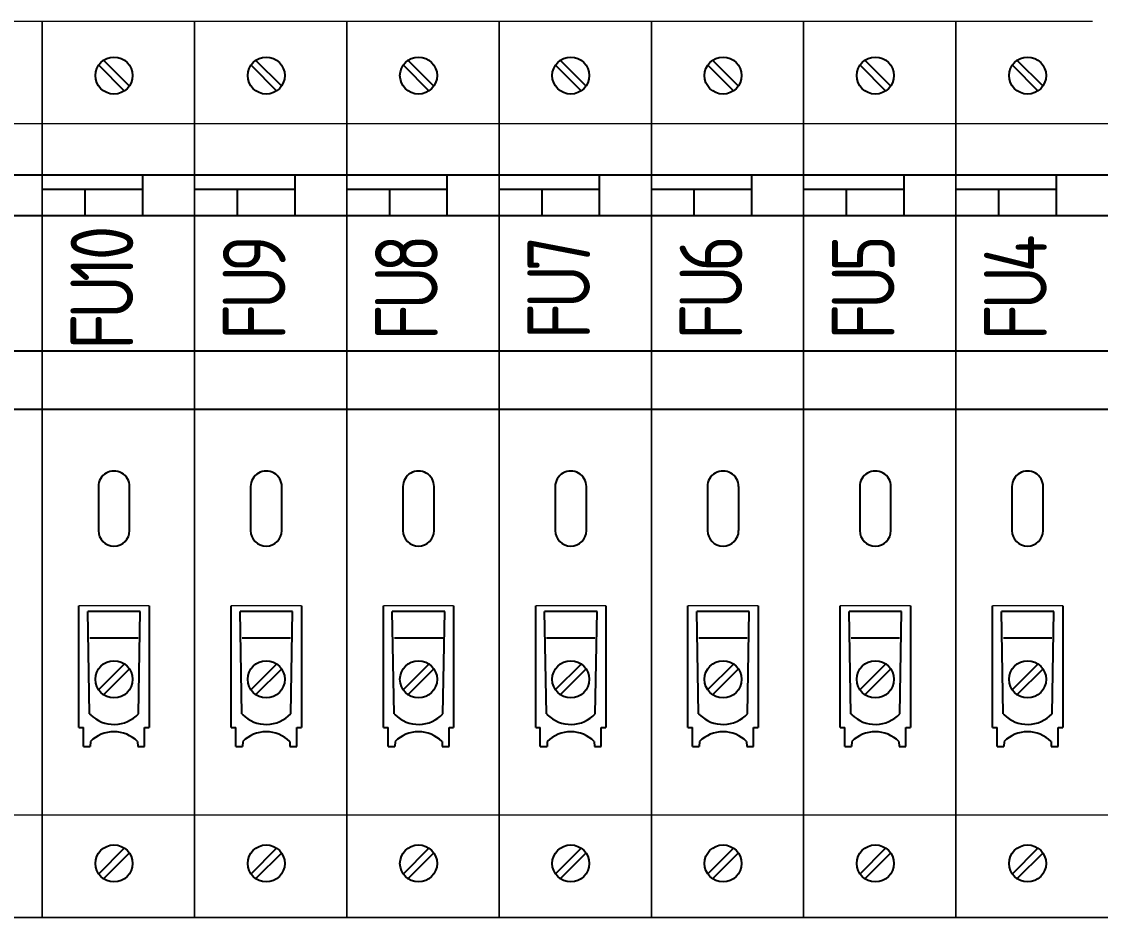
# Model space of a CAD drawing. Header units: millimetres. Extents: x 3520 to 8864, y 403 to 1747.
# Drawn here: x 7359.4 to 7419.6, y 1006.2 to 1056.2 of the extents above; entities that cross this region are included whole.
import ezdxf

# ---------------------------------------------------------------- set-up
doc = ezdxf.new("R2010")
doc.units = ezdxf.units.MM
doc.layers.add('1', color=1, linetype='Continuous')
doc.layers.add('Стерка', color=7, linetype='Continuous', lineweight=15)
doc.styles.add('ГОСТ В', font='GOST_0.TTF', dxfattribs={"height": 3.5})

msp = doc.modelspace()

# ---------------------------------------------------------------- linework, layer by layer
at = {"color": 7}
for p, q in [((7360.565, 1047.659, 1518.358), (7352.065, 1047.659, 1518.358)), ((7369.065, 1047.659, 1518.358), (7360.565, 1047.659, 1518.358)), ((7377.565, 1047.659, 1518.358), (7369.065, 1047.659, 1518.358)), ((7386.065, 1047.659, 1518.358), (7377.565, 1047.659, 1518.358)), ((7394.565, 1047.659, 1518.358), (7386.065, 1047.659, 1518.358)), ((7403.065, 1047.659, 1518.358), (7394.565, 1047.659, 1518.358)), ((7411.565, 1047.659, 1518.358), (7403.065, 1047.659, 1518.358)), ((7420.065, 1047.659, 1518.358), (7411.565, 1047.659, 1518.358)), ((7363.201, 1017.608, 1518.358), (7363.1, 1023.31, 1518.358)), ((7365.93, 1017.608, 1518.358), (7366.031, 1023.31, 1518.358)), ((7371.701, 1017.608, 1518.358), (7371.6, 1023.31, 1518.358)), ((7374.43, 1017.608, 1518.358), (7374.531, 1023.31, 1518.358)), ((7380.201, 1017.608, 1518.358), (7380.1, 1023.31, 1518.358)), ((7382.93, 1017.608, 1518.358), (7383.031, 1023.31, 1518.358)), ((7388.701, 1017.608, 1518.358), (7388.6, 1023.31, 1518.358)), ((7391.43, 1017.608, 1518.358), (7391.531, 1023.31, 1518.358)), ((7397.201, 1017.608, 1518.358), (7397.1, 1023.31, 1518.358)), ((7399.93, 1017.608, 1518.358), (7400.031, 1023.31, 1518.358)), ((7405.701, 1017.608, 1518.358), (7405.6, 1023.31, 1518.358)), ((7408.43, 1017.608, 1518.358), (7408.531, 1023.31, 1518.358)), ((7414.201, 1017.608, 1518.358), (7414.1, 1023.31, 1518.358)), ((7416.93, 1017.608, 1518.358), (7417.031, 1023.31, 1518.358)), ((7362.864, 1015.769, 1518.358), (7363.241, 1015.769, 1518.358)), ((7365.89, 1015.769, 1518.358), (7366.267, 1015.769, 1518.358)), ((7371.364, 1015.769, 1518.358), (7371.741, 1015.769, 1518.358)), ((7374.39, 1015.769, 1518.358), (7374.767, 1015.769, 1518.358)), ((7379.864, 1015.769, 1518.358), (7380.241, 1015.769, 1518.358)), ((7382.89, 1015.769, 1518.358), (7383.267, 1015.769, 1518.358)), ((7388.364, 1015.769, 1518.358), (7388.741, 1015.769, 1518.358)), ((7391.39, 1015.769, 1518.358), (7391.767, 1015.769, 1518.358)), ((7396.864, 1015.769, 1518.358), (7397.241, 1015.769, 1518.358)), ((7399.89, 1015.769, 1518.358), (7400.267, 1015.769, 1518.358)), ((7405.364, 1015.769, 1518.358), (7405.741, 1015.769, 1518.358)), ((7408.39, 1015.769, 1518.358), (7408.767, 1015.769, 1518.358)), ((7413.864, 1015.769, 1518.358), (7414.241, 1015.769, 1518.358)), ((7416.89, 1015.769, 1518.358), (7417.267, 1015.769, 1518.358))]:
    msp.add_line(p, q, dxfattribs=at)
for centre in [(7364.565, 1014.748, 1518.358), (7373.065, 1014.748, 1518.358), (7381.565, 1014.748, 1518.358), (7390.065, 1014.748, 1518.358), (7398.565, 1014.748, 1518.358), (7407.065, 1014.748, 1518.358), (7415.565, 1014.748, 1518.358)]:
    msp.add_arc(centre, 1.851, 44.85319, 135.14672, dxfattribs=at)
at = {"layer": '1', "color": 7}
for p, q in [((7365.41, 1052.647, 1518.358), (7363.99, 1054.068, 1518.358)), ((7373.91, 1052.647, 1518.358), (7372.49, 1054.068, 1518.358)), ((7382.41, 1052.647, 1518.358), (7380.99, 1054.068, 1518.358)), ((7390.91, 1052.647, 1518.358), (7389.49, 1054.068, 1518.358)), ((7399.41, 1052.647, 1518.358), (7397.99, 1054.068, 1518.358)), ((7407.91, 1052.647, 1518.358), (7406.49, 1054.068, 1518.358)), ((7416.41, 1052.647, 1518.358), (7414.99, 1054.068, 1518.358)), ((7363.72, 1053.798, 1518.358), (7365.141, 1052.378, 1518.358)), ((7372.22, 1053.798, 1518.358), (7373.641, 1052.378, 1518.358)), ((7380.72, 1053.798, 1518.358), (7382.141, 1052.378, 1518.358)), ((7389.22, 1053.798, 1518.358), (7390.641, 1052.378, 1518.358)), ((7397.72, 1053.798, 1518.358), (7399.141, 1052.378, 1518.358)), ((7406.22, 1053.798, 1518.358), (7407.641, 1052.378, 1518.358)), ((7414.72, 1053.798, 1518.358), (7416.141, 1052.378, 1518.358)), ((7366.171, 1045.417, 1518.358), (7366.171, 1047.659, 1518.358)), ((7374.671, 1045.417, 1518.358), (7374.671, 1047.704, 1518.358)), ((7383.171, 1045.417, 1518.358), (7383.171, 1047.704, 1518.358)), ((7391.671, 1045.417, 1518.358), (7391.671, 1047.704, 1518.358)), ((7400.171, 1045.417, 1518.358), (7400.171, 1047.704, 1518.358)), ((7408.671, 1045.417, 1518.358), (7408.671, 1047.704, 1518.358)), ((7417.171, 1045.417, 1518.358), (7417.171, 1047.704, 1518.358)), ((7360.565, 1046.887, 1518.358), (7366.171, 1046.887, 1518.358)), ((7362.959, 1045.419, 1518.358), (7362.959, 1046.887, 1518.358)), ((7369.065, 1046.887, 1518.358), (7374.671, 1046.887, 1518.358)), ((7371.459, 1045.419, 1518.358), (7371.459, 1046.887, 1518.358)), ((7377.565, 1046.887, 1518.358), (7383.171, 1046.887, 1518.358)), ((7379.959, 1045.419, 1518.358), (7379.959, 1046.887, 1518.358)), ((7386.065, 1046.887, 1518.358), (7391.671, 1046.887, 1518.358)), ((7388.459, 1045.419, 1518.358), (7388.459, 1046.887, 1518.358)), ((7394.565, 1046.887, 1518.358), (7400.171, 1046.887, 1518.358)), ((7396.959, 1045.419, 1518.358), (7396.959, 1046.887, 1518.358)), ((7403.065, 1046.887, 1518.358), (7408.671, 1046.887, 1518.358)), ((7405.459, 1045.419, 1518.358), (7405.459, 1046.887, 1518.358)), ((7411.565, 1046.887, 1518.358), (7417.171, 1046.887, 1518.358)), ((7413.959, 1045.419, 1518.358), (7413.959, 1046.887, 1518.358)), ((7352.065, 1045.417, 1518.358), (7360.565, 1045.417, 1518.358)), ((7360.565, 1045.417, 1518.358), (7369.065, 1045.417, 1518.358)), ((7369.065, 1045.417, 1518.358), (7377.565, 1045.417, 1518.358)), ((7377.565, 1045.417, 1518.358), (7386.065, 1045.417, 1518.358)), ((7386.065, 1045.417, 1518.358), (7394.565, 1045.417, 1518.358)), ((7394.565, 1045.417, 1518.358), (7403.065, 1045.417, 1518.358)), ((7403.065, 1045.417, 1518.358), (7411.565, 1045.417, 1518.358)), ((7411.565, 1045.417, 1518.358), (7420.065, 1045.417, 1518.358)), ((7360.565, 1037.848, 1518.358), (7352.065, 1037.848, 1518.358)), ((7369.065, 1037.848, 1518.358), (7360.565, 1037.848, 1518.358)), ((7377.565, 1037.848, 1518.358), (7369.065, 1037.848, 1518.358)), ((7386.065, 1037.848, 1518.358), (7377.565, 1037.848, 1518.358)), ((7394.565, 1037.848, 1518.358), (7386.065, 1037.848, 1518.358)), ((7403.065, 1037.848, 1518.358), (7394.565, 1037.848, 1518.358)), ((7411.565, 1037.848, 1518.358), (7403.065, 1037.848, 1518.358)), ((7420.065, 1037.848, 1518.358), (7411.565, 1037.848, 1518.358)), ((7360.565, 1034.581, 1518.358), (7352.065, 1034.581, 1518.358)), ((7369.065, 1034.581, 1518.358), (7360.565, 1034.581, 1518.358)), ((7377.565, 1034.581, 1518.358), (7369.065, 1034.581, 1518.358)), ((7386.065, 1034.581, 1518.358), (7377.565, 1034.581, 1518.358)), ((7394.565, 1034.581, 1518.358), (7386.065, 1034.581, 1518.358)), ((7403.065, 1034.581, 1518.358), (7394.565, 1034.581, 1518.358)), ((7411.565, 1034.581, 1518.358), (7403.065, 1034.581, 1518.358)), ((7420.065, 1034.581, 1518.358), (7411.565, 1034.581, 1518.358)), ((7363.694, 1030.28, 1518.358), (7363.694, 1027.83, 1518.358)), ((7365.437, 1027.83, 1518.358), (7365.437, 1030.28, 1518.358)), ((7372.194, 1030.28, 1518.358), (7372.194, 1027.83, 1518.358)), ((7373.937, 1027.83, 1518.358), (7373.937, 1030.28, 1518.358)), ((7380.694, 1030.28, 1518.358), (7380.694, 1027.83, 1518.358)), ((7382.437, 1027.83, 1518.358), (7382.437, 1030.28, 1518.358)), ((7389.194, 1030.28, 1518.358), (7389.194, 1027.83, 1518.358)), ((7390.937, 1027.83, 1518.358), (7390.937, 1030.28, 1518.358)), ((7397.694, 1030.28, 1518.358), (7397.694, 1027.83, 1518.358)), ((7399.437, 1027.83, 1518.358), (7399.437, 1030.28, 1518.358)), ((7406.194, 1030.28, 1518.358), (7406.194, 1027.83, 1518.358)), ((7407.937, 1027.83, 1518.358), (7407.937, 1030.28, 1518.358)), ((7414.694, 1030.28, 1518.358), (7414.694, 1027.83, 1518.358)), ((7416.437, 1027.83, 1518.358), (7416.437, 1030.28, 1518.358)), ((7362.605, 1016.831, 1518.358), (7362.605, 1023.626, 1518.358)), ((7362.605, 1016.831, 1518.358), (7362.605, 1023.626, 1518.358)), ((7366.031, 1023.31, 1518.358), (7363.1, 1023.31, 1518.358)), ((7366.526, 1023.626, 1518.358), (7366.526, 1016.831, 1518.358)), ((7371.105, 1016.831, 1518.358), (7371.105, 1023.626, 1518.358)), ((7371.105, 1016.831, 1518.358), (7371.105, 1023.626, 1518.358)), ((7374.531, 1023.31, 1518.358), (7371.6, 1023.31, 1518.358)), ((7375.026, 1023.626, 1518.358), (7375.026, 1016.831, 1518.358)), ((7379.605, 1016.831, 1518.358), (7379.605, 1023.626, 1518.358)), ((7379.605, 1016.831, 1518.358), (7379.605, 1023.626, 1518.358)), ((7383.031, 1023.31, 1518.358), (7380.1, 1023.31, 1518.358)), ((7383.526, 1023.626, 1518.358), (7383.526, 1016.831, 1518.358)), ((7388.105, 1016.831, 1518.358), (7388.105, 1023.626, 1518.358)), ((7388.105, 1016.831, 1518.358), (7388.105, 1023.626, 1518.358)), ((7391.531, 1023.31, 1518.358), (7388.6, 1023.31, 1518.358)), ((7392.026, 1023.626, 1518.358), (7392.026, 1016.831, 1518.358)), ((7396.605, 1016.831, 1518.358), (7396.605, 1023.626, 1518.358)), ((7396.605, 1016.831, 1518.358), (7396.605, 1023.626, 1518.358)), ((7400.031, 1023.31, 1518.358), (7397.1, 1023.31, 1518.358)), ((7400.526, 1023.626, 1518.358), (7400.526, 1016.831, 1518.358)), ((7405.105, 1016.831, 1518.358), (7405.105, 1023.626, 1518.358)), ((7405.105, 1016.831, 1518.358), (7405.105, 1023.626, 1518.358)), ((7408.531, 1023.31, 1518.358), (7405.6, 1023.31, 1518.358)), ((7409.026, 1023.626, 1518.358), (7409.026, 1016.831, 1518.358)), ((7413.605, 1016.831, 1518.358), (7413.605, 1023.626, 1518.358)), ((7413.605, 1016.831, 1518.358), (7413.605, 1023.626, 1518.358)), ((7417.031, 1023.31, 1518.358), (7414.1, 1023.31, 1518.358)), ((7417.526, 1023.626, 1518.358), (7417.526, 1016.831, 1518.358)), ((7363.216, 1021.84, 1518.358), (7365.915, 1021.84, 1518.358)), ((7371.716, 1021.84, 1518.358), (7374.415, 1021.84, 1518.358)), ((7380.216, 1021.84, 1518.358), (7382.915, 1021.84, 1518.358)), ((7388.716, 1021.84, 1518.358), (7391.415, 1021.84, 1518.358)), ((7397.216, 1021.84, 1518.358), (7399.915, 1021.84, 1518.358)), ((7405.716, 1021.84, 1518.358), (7408.415, 1021.84, 1518.358)), ((7414.216, 1021.84, 1518.358), (7416.915, 1021.84, 1518.358)), ((7363.72, 1018.951, 1518.358), (7365.141, 1020.371, 1518.358)), ((7372.22, 1018.951, 1518.358), (7373.641, 1020.371, 1518.358)), ((7380.72, 1018.951, 1518.358), (7382.141, 1020.371, 1518.358)), ((7389.22, 1018.951, 1518.358), (7390.641, 1020.371, 1518.358)), ((7397.72, 1018.951, 1518.358), (7399.141, 1020.371, 1518.358)), ((7406.22, 1018.951, 1518.358), (7407.641, 1020.371, 1518.358)), ((7414.72, 1018.951, 1518.358), (7416.141, 1020.371, 1518.358)), ((7365.41, 1020.101, 1518.358), (7363.99, 1018.681, 1518.358)), ((7373.91, 1020.101, 1518.358), (7372.49, 1018.681, 1518.358)), ((7382.41, 1020.101, 1518.358), (7380.99, 1018.681, 1518.358)), ((7390.91, 1020.101, 1518.358), (7389.49, 1018.681, 1518.358)), ((7399.41, 1020.101, 1518.358), (7397.99, 1018.681, 1518.358)), ((7407.91, 1020.101, 1518.358), (7406.49, 1018.681, 1518.358)), ((7416.41, 1020.101, 1518.358), (7414.99, 1018.681, 1518.358)), ((7362.605, 1016.831, 1518.358), (7362.864, 1016.831, 1518.358)), ((7362.864, 1015.769, 1518.358), (7362.864, 1016.831, 1518.358)), ((7366.267, 1016.831, 1518.358), (7366.526, 1016.831, 1518.358)), ((7366.267, 1015.769, 1518.358), (7366.267, 1016.831, 1518.358)), ((7371.105, 1016.831, 1518.358), (7371.364, 1016.831, 1518.358)), ((7371.364, 1015.769, 1518.358), (7371.364, 1016.831, 1518.358)), ((7374.767, 1016.831, 1518.358), (7375.026, 1016.831, 1518.358)), ((7374.767, 1015.769, 1518.358), (7374.767, 1016.831, 1518.358)), ((7379.605, 1016.831, 1518.358), (7379.864, 1016.831, 1518.358)), ((7379.864, 1015.769, 1518.358), (7379.864, 1016.831, 1518.358)), ((7383.267, 1016.831, 1518.358), (7383.526, 1016.831, 1518.358)), ((7383.267, 1015.769, 1518.358), (7383.267, 1016.831, 1518.358)), ((7388.105, 1016.831, 1518.358), (7388.364, 1016.831, 1518.358)), ((7388.364, 1015.769, 1518.358), (7388.364, 1016.831, 1518.358)), ((7391.767, 1016.831, 1518.358), (7392.026, 1016.831, 1518.358)), ((7391.767, 1015.769, 1518.358), (7391.767, 1016.831, 1518.358)), ((7396.605, 1016.831, 1518.358), (7396.864, 1016.831, 1518.358)), ((7396.864, 1015.769, 1518.358), (7396.864, 1016.831, 1518.358)), ((7400.267, 1016.831, 1518.358), (7400.526, 1016.831, 1518.358)), ((7400.267, 1015.769, 1518.358), (7400.267, 1016.831, 1518.358)), ((7405.105, 1016.831, 1518.358), (7405.364, 1016.831, 1518.358)), ((7405.364, 1015.769, 1518.358), (7405.364, 1016.831, 1518.358)), ((7408.767, 1016.831, 1518.358), (7409.026, 1016.831, 1518.358)), ((7408.767, 1015.769, 1518.358), (7408.767, 1016.831, 1518.358)), ((7413.605, 1016.831, 1518.358), (7413.864, 1016.831, 1518.358)), ((7413.864, 1015.769, 1518.358), (7413.864, 1016.831, 1518.358)), ((7417.267, 1016.831, 1518.358), (7417.526, 1016.831, 1518.358)), ((7417.267, 1015.769, 1518.358), (7417.267, 1016.831, 1518.358)), ((7363.253, 1016.054, 1518.358), (7363.241, 1015.769, 1518.358)), ((7365.878, 1016.054, 1518.358), (7365.89, 1015.769, 1518.358)), ((7371.753, 1016.054, 1518.358), (7371.741, 1015.769, 1518.358)), ((7374.378, 1016.054, 1518.358), (7374.39, 1015.769, 1518.358)), ((7380.253, 1016.054, 1518.358), (7380.241, 1015.769, 1518.358)), ((7382.878, 1016.054, 1518.358), (7382.89, 1015.769, 1518.358)), ((7388.753, 1016.054, 1518.358), (7388.741, 1015.769, 1518.358)), ((7391.378, 1016.054, 1518.358), (7391.39, 1015.769, 1518.358)), ((7397.253, 1016.054, 1518.358), (7397.241, 1015.769, 1518.358)), ((7399.878, 1016.054, 1518.358), (7399.89, 1015.769, 1518.358)), ((7405.753, 1016.054, 1518.358), (7405.741, 1015.769, 1518.358)), ((7408.378, 1016.054, 1518.358), (7408.39, 1015.769, 1518.358)), ((7414.253, 1016.054, 1518.358), (7414.241, 1015.769, 1518.358)), ((7416.878, 1016.054, 1518.358), (7416.89, 1015.769, 1518.358)), ((7363.72, 1008.675, 1518.358), (7365.141, 1010.095, 1518.358)), ((7372.22, 1008.675, 1518.358), (7373.641, 1010.095, 1518.358)), ((7380.72, 1008.675, 1518.358), (7382.141, 1010.095, 1518.358)), ((7389.22, 1008.675, 1518.358), (7390.641, 1010.095, 1518.358)), ((7397.72, 1008.675, 1518.358), (7399.141, 1010.095, 1518.358)), ((7406.22, 1008.675, 1518.358), (7407.641, 1010.095, 1518.358)), ((7414.72, 1008.675, 1518.358), (7416.141, 1010.095, 1518.358)), ((7365.41, 1009.825, 1518.358), (7363.99, 1008.405, 1518.358)), ((7373.91, 1009.825, 1518.358), (7372.49, 1008.405, 1518.358)), ((7382.41, 1009.825, 1518.358), (7380.99, 1008.405, 1518.358)), ((7390.91, 1009.825, 1518.358), (7389.49, 1008.405, 1518.358)), ((7399.41, 1009.825, 1518.358), (7397.99, 1008.405, 1518.358)), ((7407.91, 1009.825, 1518.358), (7406.49, 1008.405, 1518.358)), ((7416.41, 1009.825, 1518.358), (7414.99, 1008.405, 1518.358))]:
    msp.add_line(p, q, dxfattribs=at)
for centre in [(7364.565, 1053.223, 1518.358), (7373.065, 1053.223, 1518.358), (7381.565, 1053.223, 1518.358), (7390.065, 1053.223, 1518.358), (7398.565, 1053.223, 1518.358), (7407.065, 1053.223, 1518.358), (7415.565, 1053.223, 1518.358), (7364.565, 1019.526, 1518.358), (7373.065, 1019.526, 1518.358), (7381.565, 1019.526, 1518.358), (7390.065, 1019.526, 1518.358), (7398.565, 1019.526, 1518.358), (7407.065, 1019.526, 1518.358), (7415.565, 1019.526, 1518.358), (7364.565, 1009.25, 1518.358), (7373.065, 1009.25, 1518.358), (7381.565, 1009.25, 1518.358), (7390.065, 1009.25, 1518.358), (7398.565, 1009.25, 1518.358), (7407.065, 1009.25, 1518.358), (7415.565, 1009.25, 1518.358)]:
    msp.add_circle(centre, 1.035, dxfattribs=at)
for centre, radius, start, end in [((7364.565, 1030.28, 1518.358), 0.871, 359.99995, 179.99995), ((7373.065, 1030.28, 1518.358), 0.871, 359.99995, 179.99995), ((7381.565, 1030.28, 1518.358), 0.871, 359.99995, 179.99995), ((7390.065, 1030.28, 1518.358), 0.871, 359.99995, 179.99995), ((7398.565, 1030.28, 1518.358), 0.871, 359.99995, 179.99995), ((7407.065, 1030.28, 1518.358), 0.871, 359.99995, 179.99995), ((7415.565, 1030.28, 1518.358), 0.871, 359.99995, 179.99995), ((7364.565, 1027.83, 1518.358), 0.871, 179.99995, 359.99995), ((7373.065, 1027.83, 1518.358), 0.871, 179.99995, 359.99995), ((7381.565, 1027.83, 1518.358), 0.871, 179.99995, 359.99995), ((7390.065, 1027.83, 1518.358), 0.871, 179.99995, 359.99995), ((7398.565, 1027.83, 1518.358), 0.871, 179.99995, 359.99995), ((7407.065, 1027.83, 1518.358), 0.871, 179.99995, 359.99995), ((7415.565, 1027.83, 1518.358), 0.871, 179.99995, 359.99995), ((7364.565, 1018.859, 1518.358), 1.851, 222.51079, 224.90436), ((7364.565, 1018.859, 1518.358), 1.851, 224.90436, 317.48912), ((7373.065, 1018.859, 1518.358), 1.851, 222.51079, 224.90436), ((7373.065, 1018.859, 1518.358), 1.851, 224.90436, 317.48912), ((7381.565, 1018.859, 1518.358), 1.851, 222.51079, 224.90436), ((7381.565, 1018.859, 1518.358), 1.851, 224.90436, 317.48912), ((7390.065, 1018.859, 1518.358), 1.851, 222.51079, 224.90436), ((7390.065, 1018.859, 1518.358), 1.851, 224.90436, 317.48912), ((7398.565, 1018.859, 1518.358), 1.851, 222.51079, 224.90436), ((7398.565, 1018.859, 1518.358), 1.851, 224.90436, 317.48912), ((7407.065, 1018.859, 1518.358), 1.851, 222.51079, 224.90436), ((7407.065, 1018.859, 1518.358), 1.851, 224.90436, 317.48912), ((7415.565, 1018.859, 1518.358), 1.851, 222.51079, 224.90436), ((7415.565, 1018.859, 1518.358), 1.851, 224.90436, 317.48912)]:
    msp.add_arc(centre, radius, start, end, dxfattribs=at)
at = {"layer": 'Стерка', "color": 7}
for p, q in [((7360.565, 1056.236, 1518.358), (7352.065, 1056.236, 1518.358)), ((7369.065, 1056.236, 1518.358), (7360.565, 1056.236, 1518.358)), ((7360.565, 1056.236, 1518.358), (7360.565, 1006.236, 1518.358)), ((7360.565, 1056.236, 1518.358), (7360.565, 1006.236, 1518.358)), ((7360.565, 1006.236, 1518.358), (7360.565, 1056.236, 1518.358)), ((7360.565, 1006.236, 1518.358), (7360.565, 1056.236, 1518.358)), ((7360.565, 1056.236, 1518.358), (7360.565, 1006.236, 1518.358)), ((7360.565, 1056.236, 1518.358), (7360.565, 1006.236, 1518.358)), ((7360.565, 1056.236, 1518.358), (7360.565, 1006.311, 1518.358)), ((7360.565, 1006.609, 1518.358), (7360.565, 1056.236, 1518.358)), ((7360.565, 1056.236, 1518.358), (7360.565, 1006.236, 1518.358)), ((7360.565, 1056.236, 1518.358), (7360.565, 1006.236, 1518.358)), ((7360.565, 1006.236, 1518.358), (7360.565, 1056.236, 1518.358)), ((7360.565, 1006.236, 1518.358), (7360.565, 1056.236, 1518.358)), ((7360.565, 1056.236, 1518.358), (7360.565, 1006.236, 1518.358)), ((7360.565, 1006.236, 1518.358), (7360.565, 1056.236, 1518.358)), ((7360.565, 1006.236, 1518.358), (7360.565, 1056.236, 1518.358)), ((7360.565, 1056.236, 1518.358), (7360.565, 1006.236, 1518.358)), ((7376.697, 1056.236, 1518.358), (7369.065, 1056.236, 1518.358)), ((7369.065, 1056.236, 1518.358), (7369.065, 1006.236, 1518.358)), ((7369.065, 1056.236, 1518.358), (7369.065, 1006.236, 1518.358)), ((7369.065, 1006.236, 1518.358), (7369.065, 1056.236, 1518.358)), ((7369.065, 1006.236, 1518.358), (7369.065, 1056.236, 1518.358)), ((7369.065, 1056.236, 1518.358), (7369.065, 1006.236, 1518.358)), ((7369.065, 1056.236, 1518.358), (7369.065, 1006.236, 1518.358)), ((7369.065, 1056.236, 1518.358), (7369.065, 1006.311, 1518.358)), ((7369.065, 1006.609, 1518.358), (7369.065, 1056.236, 1518.358)), ((7369.065, 1056.236, 1518.358), (7369.065, 1006.236, 1518.358)), ((7369.065, 1056.236, 1518.358), (7369.065, 1006.236, 1518.358)), ((7369.065, 1006.236, 1518.358), (7369.065, 1056.236, 1518.358)), ((7369.065, 1006.236, 1518.358), (7369.065, 1056.236, 1518.358)), ((7369.065, 1056.236, 1518.358), (7369.065, 1006.236, 1518.358)), ((7369.065, 1006.236, 1518.358), (7369.065, 1056.236, 1518.358)), ((7369.065, 1006.236, 1518.358), (7369.065, 1056.236, 1518.358)), ((7369.065, 1056.236, 1518.358), (7369.065, 1006.236, 1518.358)), ((7385.197, 1056.236, 1518.358), (7376.697, 1056.236, 1518.358)), ((7377.565, 1006.236, 1518.358), (7377.565, 1056.236, 1518.358)), ((7377.565, 1056.236, 1518.358), (7377.565, 1006.236, 1518.358)), ((7377.565, 1056.236, 1518.358), (7377.565, 1006.236, 1518.358)), ((7377.565, 1006.236, 1518.358), (7377.565, 1056.236, 1518.358)), ((7377.565, 1006.236, 1518.358), (7377.565, 1056.236, 1518.358)), ((7377.565, 1056.236, 1518.358), (7377.565, 1006.236, 1518.358)), ((7377.565, 1006.236, 1518.358), (7377.565, 1056.236, 1518.358)), ((7377.565, 1006.236, 1518.358), (7377.565, 1056.236, 1518.358)), ((7377.565, 1056.236, 1518.358), (7377.565, 1006.236, 1518.358)), ((7393.697, 1056.236, 1518.358), (7385.197, 1056.236, 1518.358)), ((7386.065, 1006.236, 1518.358), (7386.065, 1056.236, 1518.358)), ((7386.065, 1056.236, 1518.358), (7386.065, 1006.236, 1518.358)), ((7386.065, 1056.236, 1518.358), (7386.065, 1006.236, 1518.358)), ((7386.065, 1006.236, 1518.358), (7386.065, 1056.236, 1518.358)), ((7386.065, 1006.236, 1518.358), (7386.065, 1056.236, 1518.358)), ((7386.065, 1056.236, 1518.358), (7386.065, 1006.236, 1518.358)), ((7386.065, 1006.236, 1518.358), (7386.065, 1056.236, 1518.358)), ((7386.065, 1006.236, 1518.358), (7386.065, 1056.236, 1518.358)), ((7386.065, 1056.236, 1518.358), (7386.065, 1006.236, 1518.358)), ((7402.197, 1056.236, 1518.358), (7393.697, 1056.236, 1518.358)), ((7394.565, 1006.236, 1518.358), (7394.565, 1056.236, 1518.358)), ((7394.565, 1056.236, 1518.358), (7394.565, 1006.236, 1518.358)), ((7394.565, 1056.236, 1518.358), (7394.565, 1006.236, 1518.358)), ((7394.565, 1006.236, 1518.358), (7394.565, 1056.236, 1518.358)), ((7394.565, 1006.236, 1518.358), (7394.565, 1056.236, 1518.358)), ((7394.565, 1056.236, 1518.358), (7394.565, 1006.236, 1518.358)), ((7394.565, 1006.236, 1518.358), (7394.565, 1056.236, 1518.358)), ((7394.565, 1006.236, 1518.358), (7394.565, 1056.236, 1518.358)), ((7394.565, 1056.236, 1518.358), (7394.565, 1006.236, 1518.358)), ((7410.697, 1056.236, 1518.358), (7402.197, 1056.236, 1518.358)), ((7403.065, 1006.236, 1518.358), (7403.065, 1056.236, 1518.358)), ((7403.065, 1056.236, 1518.358), (7403.065, 1006.236, 1518.358)), ((7403.065, 1056.236, 1518.358), (7403.065, 1006.236, 1518.358)), ((7403.065, 1006.236, 1518.358), (7403.065, 1056.236, 1518.358)), ((7403.065, 1006.236, 1518.358), (7403.065, 1056.236, 1518.358)), ((7403.065, 1056.236, 1518.358), (7403.065, 1006.236, 1518.358)), ((7403.065, 1006.236, 1518.358), (7403.065, 1056.236, 1518.358)), ((7403.065, 1006.236, 1518.358), (7403.065, 1056.236, 1518.358)), ((7403.065, 1056.236, 1518.358), (7403.065, 1006.236, 1518.358)), ((7419.197, 1056.236, 1518.358), (7410.697, 1056.236, 1518.358)), ((7411.565, 1006.236, 1518.358), (7411.565, 1056.236, 1518.358)), ((7411.565, 1056.236, 1518.358), (7411.565, 1006.236, 1518.358)), ((7411.565, 1056.236, 1518.358), (7411.565, 1006.236, 1518.358)), ((7411.565, 1006.236, 1518.358), (7411.565, 1056.236, 1518.358)), ((7411.565, 1006.236, 1518.358), (7411.565, 1056.236, 1518.358)), ((7411.565, 1056.236, 1518.358), (7411.565, 1006.236, 1518.358)), ((7411.565, 1006.236, 1518.358), (7411.565, 1056.236, 1518.358)), ((7411.565, 1006.236, 1518.358), (7411.565, 1056.236, 1518.358)), ((7411.565, 1056.236, 1518.358), (7411.565, 1006.236, 1518.358)), ((7360.565, 1054.109, 1518.358), (7360.565, 1009.109, 1518.358)), ((7360.565, 1054.109, 1518.358), (7360.565, 1009.109, 1518.358)), ((7360.565, 1054.035, 1518.358), (7360.565, 1009.035, 1518.358)), ((7360.565, 1054.035, 1518.358), (7360.565, 1009.035, 1518.358)), ((7369.065, 1054.109, 1518.358), (7369.065, 1009.109, 1518.358)), ((7369.065, 1054.109, 1518.358), (7369.065, 1009.109, 1518.358)), ((7369.065, 1054.035, 1518.358), (7369.065, 1009.035, 1518.358)), ((7369.065, 1054.035, 1518.358), (7369.065, 1009.035, 1518.358)), ((7360.565, 1053.811, 1518.358), (7360.565, 1008.811, 1518.358)), ((7360.565, 1053.811, 1518.358), (7360.565, 1008.811, 1518.358)), ((7360.565, 1053.736, 1518.358), (7360.565, 1008.736, 1518.358)), ((7360.565, 1053.736, 1518.358), (7360.565, 1008.736, 1518.358)), ((7369.065, 1053.811, 1518.358), (7369.065, 1008.811, 1518.358)), ((7369.065, 1053.811, 1518.358), (7369.065, 1008.811, 1518.358)), ((7369.065, 1053.736, 1518.358), (7369.065, 1008.736, 1518.358)), ((7369.065, 1053.736, 1518.358), (7369.065, 1008.736, 1518.358)), ((7360.565, 1052.609, 1518.358), (7360.565, 1010.609, 1518.358)), ((7360.565, 1052.609, 1518.358), (7360.565, 1010.609, 1518.358)), ((7360.565, 1052.311, 1518.358), (7360.565, 1010.311, 1518.358)), ((7360.565, 1052.311, 1518.358), (7360.565, 1010.311, 1518.358)), ((7369.065, 1052.609, 1518.358), (7369.065, 1010.609, 1518.358)), ((7369.065, 1052.609, 1518.358), (7369.065, 1010.609, 1518.358)), ((7369.065, 1052.311, 1518.358), (7369.065, 1010.311, 1518.358)), ((7369.065, 1052.311, 1518.358), (7369.065, 1010.311, 1518.358)), ((7360.565, 1050.526, 1518.358), (7352.065, 1050.526, 1518.358)), ((7369.065, 1050.526, 1518.358), (7360.565, 1050.526, 1518.358)), ((7377.565, 1050.526, 1518.358), (7369.065, 1050.526, 1518.358)), ((7386.065, 1050.526, 1518.358), (7377.565, 1050.526, 1518.358)), ((7394.565, 1050.526, 1518.358), (7386.065, 1050.526, 1518.358)), ((7403.065, 1050.526, 1518.358), (7394.565, 1050.526, 1518.358)), ((7411.565, 1050.526, 1518.358), (7403.065, 1050.526, 1518.358)), ((7420.065, 1050.526, 1518.358), (7411.565, 1050.526, 1518.358)), ((7360.565, 1049.109, 1518.358), (7360.565, 1014.109, 1518.358)), ((7360.565, 1049.109, 1518.358), (7360.565, 1014.109, 1518.358)), ((7360.565, 1049.035, 1518.358), (7360.565, 1014.035, 1518.358)), ((7360.565, 1049.035, 1518.358), (7360.565, 1014.035, 1518.358)), ((7360.565, 1049.035, 1518.358), (7360.565, 1014.035, 1518.358)), ((7360.565, 1048.811, 1518.358), (7360.565, 1013.811, 1518.358)), ((7360.565, 1048.811, 1518.358), (7360.565, 1013.811, 1518.358)), ((7360.565, 1048.736, 1518.358), (7360.565, 1013.736, 1518.358)), ((7360.565, 1048.736, 1518.358), (7360.565, 1013.736, 1518.358)), ((7360.565, 1048.736, 1518.358), (7360.565, 1013.736, 1518.358)), ((7369.065, 1049.109, 1518.358), (7369.065, 1014.109, 1518.358)), ((7369.065, 1049.109, 1518.358), (7369.065, 1014.109, 1518.358)), ((7369.065, 1049.035, 1518.358), (7369.065, 1014.035, 1518.358)), ((7369.065, 1049.035, 1518.358), (7369.065, 1014.035, 1518.358)), ((7369.065, 1049.035, 1518.358), (7369.065, 1014.035, 1518.358)), ((7369.065, 1048.811, 1518.358), (7369.065, 1013.811, 1518.358)), ((7369.065, 1048.811, 1518.358), (7369.065, 1013.811, 1518.358)), ((7369.065, 1048.736, 1518.358), (7369.065, 1013.736, 1518.358)), ((7369.065, 1048.736, 1518.358), (7369.065, 1013.736, 1518.358)), ((7369.065, 1048.736, 1518.358), (7369.065, 1013.736, 1518.358)), ((7360.565, 1009.109, 1518.358), (7360.565, 1044.109, 1518.358)), ((7360.565, 1009.109, 1518.358), (7360.565, 1044.109, 1518.358)), ((7360.565, 1009.035, 1518.358), (7360.565, 1044.035, 1518.358)), ((7360.565, 1009.035, 1518.358), (7360.565, 1044.035, 1518.358)), ((7360.565, 1009.035, 1518.358), (7360.565, 1044.035, 1518.358)), ((7360.565, 1008.811, 1518.358), (7360.565, 1043.811, 1518.358)), ((7360.565, 1008.811, 1518.358), (7360.565, 1043.811, 1518.358)), ((7360.565, 1008.736, 1518.358), (7360.565, 1043.736, 1518.358)), ((7360.565, 1008.736, 1518.358), (7360.565, 1043.736, 1518.358)), ((7360.565, 1008.736, 1518.358), (7360.565, 1043.736, 1518.358)), ((7369.065, 1009.109, 1518.358), (7369.065, 1044.109, 1518.358)), ((7369.065, 1009.109, 1518.358), (7369.065, 1044.109, 1518.358)), ((7369.065, 1009.035, 1518.358), (7369.065, 1044.035, 1518.358)), ((7369.065, 1009.035, 1518.358), (7369.065, 1044.035, 1518.358)), ((7369.065, 1009.035, 1518.358), (7369.065, 1044.035, 1518.358)), ((7369.065, 1008.811, 1518.358), (7369.065, 1043.811, 1518.358)), ((7369.065, 1008.811, 1518.358), (7369.065, 1043.811, 1518.358)), ((7369.065, 1008.736, 1518.358), (7369.065, 1043.736, 1518.358)), ((7369.065, 1008.736, 1518.358), (7369.065, 1043.736, 1518.358)), ((7369.065, 1008.736, 1518.358), (7369.065, 1043.736, 1518.358)), ((7360.565, 1026.609, 1518.358), (7360.565, 1036.609, 1518.358)), ((7360.565, 1026.609, 1518.358), (7360.565, 1036.609, 1518.358)), ((7360.565, 1026.535, 1518.358), (7360.565, 1036.535, 1518.358)), ((7360.565, 1026.535, 1518.358), (7360.565, 1036.535, 1518.358)), ((7360.565, 1026.535, 1518.358), (7360.565, 1036.535, 1518.358)), ((7369.065, 1026.609, 1518.358), (7369.065, 1036.609, 1518.358)), ((7369.065, 1026.609, 1518.358), (7369.065, 1036.609, 1518.358)), ((7369.065, 1026.535, 1518.358), (7369.065, 1036.535, 1518.358)), ((7369.065, 1026.535, 1518.358), (7369.065, 1036.535, 1518.358)), ((7369.065, 1026.535, 1518.358), (7369.065, 1036.535, 1518.358)), ((7360.565, 1026.311, 1518.358), (7360.565, 1036.311, 1518.358)), ((7360.565, 1026.311, 1518.358), (7360.565, 1036.311, 1518.358)), ((7360.565, 1026.236, 1518.358), (7360.565, 1036.236, 1518.358)), ((7360.565, 1026.236, 1518.358), (7360.565, 1036.236, 1518.358)), ((7360.565, 1026.236, 1518.358), (7360.565, 1036.236, 1518.358)), ((7369.065, 1026.311, 1518.358), (7369.065, 1036.311, 1518.358)), ((7369.065, 1026.311, 1518.358), (7369.065, 1036.311, 1518.358)), ((7369.065, 1026.236, 1518.358), (7369.065, 1036.236, 1518.358)), ((7369.065, 1026.236, 1518.358), (7369.065, 1036.236, 1518.358)), ((7369.065, 1026.236, 1518.358), (7369.065, 1036.236, 1518.358)), ((7360.565, 1031.609, 1518.358), (7360.565, 1021.609, 1518.358)), ((7360.565, 1031.609, 1518.358), (7360.565, 1021.609, 1518.358)), ((7360.565, 1031.535, 1518.358), (7360.565, 1021.535, 1518.358)), ((7360.565, 1031.535, 1518.358), (7360.565, 1021.535, 1518.358)), ((7360.565, 1031.535, 1518.358), (7360.565, 1021.535, 1518.358)), ((7360.565, 1031.311, 1518.358), (7360.565, 1021.311, 1518.358)), ((7360.565, 1031.311, 1518.358), (7360.565, 1021.311, 1518.358)), ((7360.565, 1031.236, 1518.358), (7360.565, 1021.236, 1518.358)), ((7360.565, 1031.236, 1518.358), (7360.565, 1021.236, 1518.358)), ((7360.565, 1031.236, 1518.358), (7360.565, 1021.236, 1518.358)), ((7369.065, 1031.609, 1518.358), (7369.065, 1021.609, 1518.358)), ((7369.065, 1031.609, 1518.358), (7369.065, 1021.609, 1518.358)), ((7369.065, 1031.535, 1518.358), (7369.065, 1021.535, 1518.358)), ((7369.065, 1031.535, 1518.358), (7369.065, 1021.535, 1518.358)), ((7369.065, 1031.535, 1518.358), (7369.065, 1021.535, 1518.358)), ((7369.065, 1031.311, 1518.358), (7369.065, 1021.311, 1518.358)), ((7369.065, 1031.311, 1518.358), (7369.065, 1021.311, 1518.358)), ((7369.065, 1031.236, 1518.358), (7369.065, 1021.236, 1518.358)), ((7369.065, 1031.236, 1518.358), (7369.065, 1021.236, 1518.358)), ((7369.065, 1031.236, 1518.358), (7369.065, 1021.236, 1518.358)), ((7366.526, 1023.626, 1518.358), (7362.605, 1023.626, 1518.358)), ((7375.026, 1023.626, 1518.358), (7371.105, 1023.626, 1518.358)), ((7383.526, 1023.626, 1518.358), (7379.605, 1023.626, 1518.358)), ((7392.026, 1023.626, 1518.358), (7388.105, 1023.626, 1518.358)), ((7400.526, 1023.626, 1518.358), (7396.605, 1023.626, 1518.358)), ((7409.026, 1023.626, 1518.358), (7405.105, 1023.626, 1518.358)), ((7417.526, 1023.626, 1518.358), (7413.605, 1023.626, 1518.358)), ((7360.565, 1011.946, 1518.358), (7352.065, 1011.947, 1518.358)), ((7369.065, 1011.946, 1518.358), (7360.565, 1011.946, 1518.358)), ((7377.565, 1011.946, 1518.358), (7369.065, 1011.946, 1518.358)), ((7386.065, 1011.946, 1518.358), (7377.565, 1011.946, 1518.358)), ((7394.565, 1011.946, 1518.358), (7386.065, 1011.946, 1518.358)), ((7403.065, 1011.946, 1518.358), (7394.565, 1011.946, 1518.358)), ((7411.565, 1011.946, 1518.358), (7403.065, 1011.946, 1518.358)), ((7420.065, 1011.946, 1518.358), (7411.565, 1011.946, 1518.358)), ((7352.065, 1006.236, 1518.358), (7360.565, 1006.236, 1518.358)), ((7360.565, 1006.236, 1518.358), (7352.065, 1006.236, 1518.358)), ((7360.565, 1006.236, 1518.358), (7369.065, 1006.236, 1518.358)), ((7369.065, 1006.236, 1518.358), (7360.565, 1006.236, 1518.358)), ((7369.065, 1006.236, 1518.358), (7377.565, 1006.236, 1518.358)), ((7377.565, 1006.236, 1518.358), (7369.065, 1006.236, 1518.358)), ((7377.565, 1006.236, 1518.358), (7386.065, 1006.236, 1518.358)), ((7386.065, 1006.236, 1518.358), (7377.565, 1006.236, 1518.358)), ((7386.065, 1006.236, 1518.358), (7394.565, 1006.236, 1518.358)), ((7394.565, 1006.236, 1518.358), (7386.065, 1006.236, 1518.358)), ((7394.565, 1006.236, 1518.358), (7403.065, 1006.236, 1518.358)), ((7403.065, 1006.236, 1518.358), (7394.565, 1006.236, 1518.358)), ((7403.065, 1006.236, 1518.358), (7411.565, 1006.236, 1518.358)), ((7411.565, 1006.236, 1518.358), (7403.065, 1006.236, 1518.358)), ((7411.565, 1006.236, 1518.358), (7420.065, 1006.236, 1518.358)), ((7420.065, 1006.236, 1518.358), (7411.565, 1006.236, 1518.358))]:
    msp.add_line(p, q, dxfattribs=at)

# ---------------------------------------------------------------- texts
at = {"lineweight": 20, "char_height": 3.5, "width": 33.72367, "attachment_point": 8, "rotation": 89.99995, "style": 'ГОСТ В'}
for s, insert in [('{\\T0.75;FU10}', (7365.644, 1041.242, 1518.358)), ('{\\T0.75;FU9}', (7374.144, 1041.242, 1518.358)), ('{\\T0.75;FU8}', (7382.644, 1041.242, 1518.358)), ('{\\T0.75;FU7}', (7391.144, 1041.242, 1518.358)), ('{\\T0.75;FU6}', (7399.644, 1041.242, 1518.358)), ('{\\T0.75;FU5}', (7408.144, 1041.242, 1518.358)), ('{\\T0.75;FU4}', (7416.644, 1041.242, 1518.358))]:
    msp.add_mtext(s, dxfattribs=dict(at, insert=insert))

doc.saveas('drawing.dxf')
